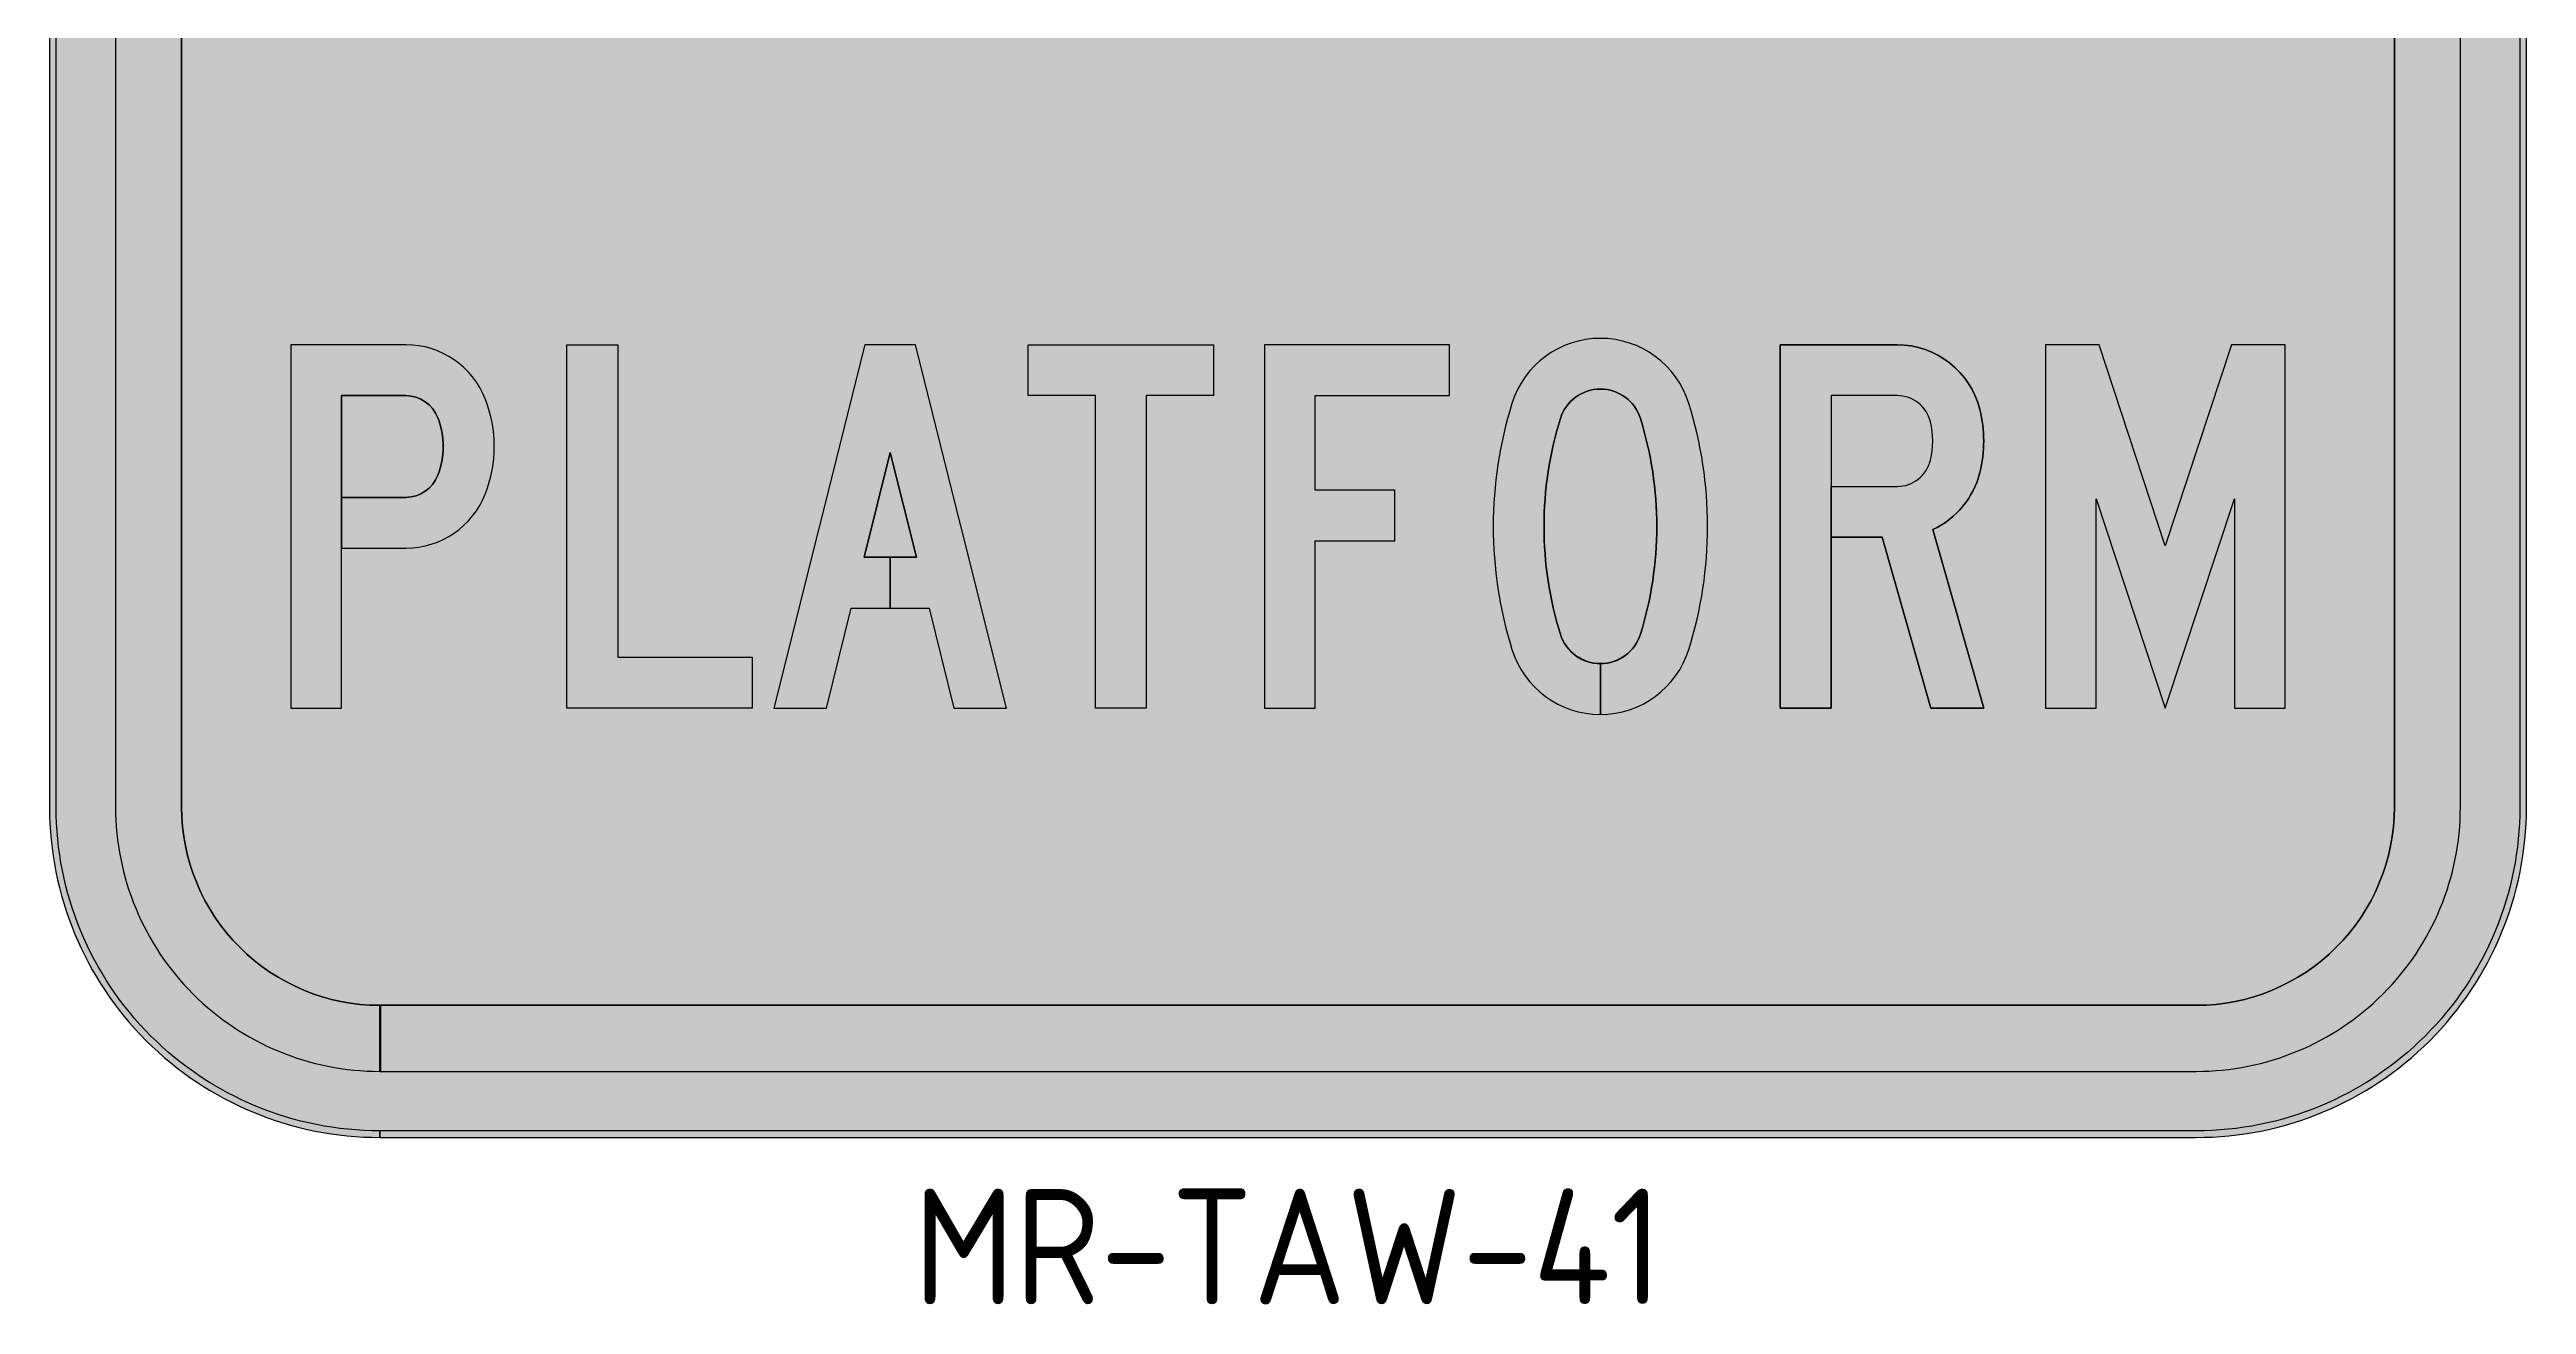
# Model space of a CAD drawing. Header units: millimetres. Extents: x 5305.6 to 5380.6, y 4189.6 to 4274.7.
# Drawn here: x 5305.6 to 5380.6, y 4189.6 to 4227.6 of the extents above; entities that cross this region are included whole.
import ezdxf
from ezdxf.enums import TextEntityAlignment as Align

# ---------------------------------------------------------------- set-up
doc = ezdxf.new("R2010")
doc.units = ezdxf.units.MM
doc.header["$LTSCALE"] = 12
doc.header["$MEASUREMENT"] = 0
doc.layers.add('DIM', color=1, linetype='CONTINUOUS')
for name, color, linetype, lineweight in [('GSBWFILL', 7, 'CONTINUOUS', 0), ('GSCOLORFILL', 7, 'CONTINUOUS', 0), ('GSOUTLINE', 7, 'CONTINUOUS', 0)]:
    doc.layers.add(name, color=color, linetype=linetype, lineweight=lineweight)
doc.styles.add('T35', font='isocp2.shx', dxfattribs={"height": 3.5})
doc.styles.add('TSText', font='isocp2.shx')

# ---------------------------------------------------------------- blocks, each defined once
blk = doc.blocks.new('*U89')
at = {"layer": 'GSBWFILL', "transparency": 33554687}
blk.add_hatch(color=256, dxfattribs=at).paths.add_polyline_path([(-274.8, -380), (275, -380, 0.4142136), (355, -300), (355, 300, 0.4142136), (275, 380), (-275, 380, 0.4142136), (-355, 300), (-355, -300, 0.4142136), (-275, -380), (-275, -360, -0.4142136), (-335, -300), (-335, 300, -0.4142136), (-275, 360), (275, 360, -0.4142136), (335, 300), (335, -300, -0.4142136), (275, -360), (-274.8, -360)])
at = {"layer": 'GSCOLORFILL', "true_color": 0xfedb00, "transparency": 33554687}
for points in [[(-275, -400), (275, -400, 0.4142136), (375, -300), (375, 300, 0.4142136), (275, 400), (-275, 400, 0.4142136), (-375, 300), (-375, -300, 0.4142136)], [(-274.98, -400), (275, -400, 0.4142136), (375, -300), (375, 300, 0.4142136), (275, 400), (-275, 400, 0.4142136), (-375, 300), (-375, -300, 0.4142136), (-275, -400), (-275, -398, -0.4142136), (-373, -300), (-373, 300, -0.4142136), (-275, 398), (275, 398, -0.4142136), (373, 300), (373, -300, -0.4142136), (275, -398), (-274.98, -398)]]:
    blk.add_hatch(color=40, dxfattribs=at).paths.add_polyline_path(points)
at = {"layer": 'GSCOLORFILL', "transparency": 33554687}
blk.add_hatch(color=28, dxfattribs=at).paths.add_polyline_path([(-274.8, -380), (275, -380, 0.4142136), (355, -300), (355, 300, 0.4142136), (275, 380), (-275, 380, 0.4142136), (-355, 300), (-355, -300, 0.4142136), (-275, -380), (-275, -360, -0.4142136), (-335, -300), (-335, 300, -0.4142136), (-275, 360), (275, 360, -0.4142136), (335, 300), (335, -300, -0.4142136), (275, -360), (-274.8, -360)])
at = {"layer": 'GSBWFILL', "linetype": 'Continuous', "transparency": 33554687}
for points in [[(-275, -400), (275, -400, 0.4142136), (375, -300), (375, 300, 0.4142136), (275, 400), (-275, 400, 0.4142136), (-375, 300), (-375, -300, 0.4142136), (-275, -400)], [(-274.8, -380), (275, -380, 0.4142136), (355, -300), (355, 300, 0.4142136), (275, 380), (-275, 380, 0.4142136), (-355, 300), (-355, -300, 0.4142136), (-275, -380), (-275, -360, -0.4142136), (-335, -300), (-335, 300, -0.4142136), (-275, 360), (275, 360, -0.4142136), (335, 300), (335, -300, -0.4142136), (275, -360), (-274.8, -360), (-274.8, -380)]]:
    blk.add_lwpolyline(points, format="xyb", close=True, dxfattribs=at)
at = {"layer": 'GSCOLORFILL', "color": 40, "linetype": 'Continuous', "true_color": 0xfedb00, "transparency": 33554687}
for points in [[(-275, -400), (275, -400, 0.4142136), (375, -300), (375, 300, 0.4142136), (275, 400), (-275, 400, 0.4142136), (-375, 300), (-375, -300, 0.4142136), (-275, -400)], [(-274.98, -400), (275, -400, 0.4142136), (375, -300), (375, 300, 0.4142136), (275, 400), (-275, 400, 0.4142136), (-375, 300), (-375, -300, 0.4142136), (-275, -400), (-275, -398, -0.4142136), (-373, -300), (-373, 300, -0.4142136), (-275, 398), (275, 398, -0.4142136), (373, 300), (373, -300, -0.4142136), (275, -398), (-274.98, -398), (-274.98, -400)]]:
    blk.add_lwpolyline(points, format="xyb", close=True, dxfattribs=at)
at = {"layer": 'GSCOLORFILL', "color": 28, "linetype": 'Continuous', "transparency": 33554687}
blk.add_lwpolyline([(-274.8, -380), (275, -380, 0.4142136), (355, -300), (355, 300, 0.4142136), (275, 380), (-275, 380, 0.4142136), (-355, 300), (-355, -300, 0.4142136), (-275, -380), (-275, -360, -0.4142136), (-335, -300), (-335, 300, -0.4142136), (-275, 360), (275, 360, -0.4142136), (335, 300), (335, -300, -0.4142136), (275, -360), (-274.8, -360), (-274.8, -380)], format="xyb", close=True, dxfattribs=at)
at = {"layer": 'GSOUTLINE', "linetype": 'Continuous', "transparency": 33554687}
for points in [[(-275, -400), (275, -400, 0.4142136), (375, -300), (375, 300, 0.4142136), (275, 400), (-275, 400, 0.4142136), (-375, 300), (-375, -300, 0.4142136), (-275, -400)], [(-275, -380), (275, -380, 0.4142136), (355, -300), (355, 300, 0.4142136), (275, 380), (-275, 380, 0.4142136), (-355, 300), (-355, -300, 0.4142136), (-275, -380)], [(-275, -360), (275, -360, 0.4142136), (335, -300), (335, 300, 0.4142136), (275, 360), (-275, 360, 0.4142136), (-335, 300), (-335, -300, 0.4142136), (-275, -360)]]:
    blk.add_lwpolyline(points, format="xyb", close=True, dxfattribs=at)
at = {"layer": 'GSBWFILL', "color": 250, "transparency": 33554687, "style": 'TSText'}
for s in ['levels:GSCOLORFILL|GSBWFILL|GSOUTLINE', 'constructPanels:900|600|450', 'chevronShoulderRadius:300.000', 'panelStyle:MR-TAW-41.ssm', 'panelBorderRadius:300.000', 'chevronTipRadius:300.000', 'panelRoundCorners:0', 'constructPanelMode:0', 'panelStation:none', 'panelWidthLock:1', 'panelHeightLock:1', 'heightRounding:2', 'panelName:name', 'panelQuantity:1', 'panelMaterial:0', 'legendMaterial:0', 'panelMounting:1', 'marginAlign:9', 'panelStandard:1', 'widthRounding:2', 'panelSizes:', 'panelShape:0', 'version:2']:
    blk.add_text(s, height=0.001, dxfattribs=at).set_placement((0, 399.998), align=Align.CENTER)
blk = doc.blocks.new('*U81')
at = {"layer": 'GSBWFILL', "linetype": 'Continuous'}
blk.add_hatch(color=256, dxfattribs=at).paths.add_polyline_path([(63.3, 172, -0.310029), (81, 159.8, -0.186244), (81, 128.2, -0.310029), (63.3, 116), (28, 116), (28, 88), (63.3, 88, 0.310029), (107.2, 118.1, 0.186244), (107.2, 169.9, 0.310029), (63.3, 200), (0, 200), (0, 0), (28, 0), (28, 172)])
at = {"layer": 'GSCOLORFILL', "linetype": 'Continuous'}
blk.add_hatch(color=0, dxfattribs=at).paths.add_polyline_path([(63.3, 172, -0.310029), (81, 159.8, -0.186244), (81, 128.2, -0.310029), (63.3, 116), (28, 116), (28, 88), (63.3, 88, 0.310029), (107.2, 118.1, 0.186244), (107.2, 169.9, 0.310029), (63.3, 200), (0, 200), (0, 0), (28, 0), (28, 172)])
at = {"layer": 'GSBWFILL'}
blk.add_lwpolyline([(63.3, 116), (28, 116), (28, 88), (63.3, 88, 0.310029), (107.2, 118.1, 0.186244), (107.2, 169.9, 0.310029), (63.3, 200), (0, 200), (0, 0), (28, 0), (28, 172), (63.3, 172, -0.310029), (81, 159.8, -0.186244), (81, 128.2, -0.310029)], format="xyb", close=True, dxfattribs=at)
at = {"layer": 'GSCOLORFILL', "color": 0}
blk.add_lwpolyline([(63.3, 116), (28, 116), (28, 88), (63.3, 88, 0.310029), (107.2, 118.1, 0.186244), (107.2, 169.9, 0.310029), (63.3, 200), (0, 200), (0, 0), (28, 0), (28, 172), (63.3, 172, -0.310029), (81, 159.8, -0.186244), (81, 128.2, -0.310029)], format="xyb", close=True, dxfattribs=at)
at = {"layer": 'GSOUTLINE'}
for points in [[(0, 200), (0, 0), (28, 0), (28, 88), (63.3, 88, 0.310029), (107.2, 118.1, 0.186244), (107.2, 169.9, 0.310029), (63.3, 200)], [(81, 159.8, 0.310029), (63.3, 172), (28, 172), (28, 116), (63.3, 116, 0.310029), (81, 128.2, 0.186244)]]:
    blk.add_lwpolyline(points, format="xyb", close=True, dxfattribs=at)
blk = doc.blocks.new('*U82')
at = {"layer": 'GSBWFILL', "linetype": 'Continuous'}
blk.add_hatch(color=256, dxfattribs=at).paths.add_polyline_path([(0, 200), (28, 200), (28, 28), (102, 28), (102, 0), (0, 0)])
at = {"layer": 'GSCOLORFILL', "linetype": 'Continuous'}
blk.add_hatch(color=0, dxfattribs=at).paths.add_polyline_path([(0, 200), (28, 200), (28, 28), (102, 28), (102, 0), (0, 0)])
at = {"layer": 'GSBWFILL'}
blk.add_lwpolyline([(0, 200), (28, 200), (28, 28), (102, 28), (102, 0), (0, 0)], close=True, dxfattribs=at)
at = {"layer": 'GSCOLORFILL', "color": 0}
blk.add_lwpolyline([(0, 200), (28, 200), (28, 28), (102, 28), (102, 0), (0, 0)], close=True, dxfattribs=at)
at = {"layer": 'GSOUTLINE'}
blk.add_lwpolyline([(0, 200), (28, 200), (28, 28), (102, 28), (102, 0), (0, 0)], close=True, dxfattribs=at)
blk = doc.blocks.new('*U83')
at = {"layer": 'GSBWFILL', "linetype": 'Continuous'}
blk.add_hatch(color=256, dxfattribs=at).paths.add_polyline_path([(64, 140.6), (78.4, 83), (64, 83), (64, 55), (85.4, 55), (99.1, 0), (128, 0), (78, 200), (50, 200), (0, 0), (28.9, 0), (42.6, 55), (64, 55), (64, 83), (49.6, 83)])
at = {"layer": 'GSCOLORFILL', "linetype": 'Continuous'}
blk.add_hatch(color=0, dxfattribs=at).paths.add_polyline_path([(78, 200), (50, 200), (0, 0), (28.9, 0), (42.6, 55), (64, 55), (64, 83), (49.6, 83), (64, 140.6), (78.4, 83), (64, 83), (64, 55), (85.4, 55), (99.1, 0), (128, 0)])
at = {"layer": 'GSBWFILL'}
blk.add_lwpolyline([(64, 83), (49.6, 83), (64, 140.6), (78.4, 83), (64, 83), (64, 55), (85.4, 55), (99.1, 0), (128, 0), (78, 200), (50, 200), (0, 0), (28.9, 0), (42.6, 55), (64, 55)], close=True, dxfattribs=at)
at = {"layer": 'GSCOLORFILL', "color": 0}
blk.add_lwpolyline([(64, 83), (49.6, 83), (64, 140.6), (78.4, 83), (64, 83), (64, 55), (85.4, 55), (99.1, 0), (128, 0), (78, 200), (50, 200), (0, 0), (28.9, 0), (42.6, 55), (64, 55)], close=True, dxfattribs=at)
at = {"layer": 'GSOUTLINE'}
for points in [[(42.6, 55), (85.4, 55), (99.1, 0), (128, 0), (78, 200), (50, 200), (0, 0), (28.9, 0)], [(78.4, 83), (64, 140.6), (49.6, 83)]]:
    blk.add_lwpolyline(points, close=True, dxfattribs=at)
blk = doc.blocks.new('*U84')
at = {"layer": 'GSBWFILL', "linetype": 'Continuous'}
blk.add_hatch(color=256, dxfattribs=at).paths.add_polyline_path([(37, 172), (0, 172), (0, 200), (102, 200), (102, 172), (65, 172), (65, 0), (37, 0)])
at = {"layer": 'GSCOLORFILL', "linetype": 'Continuous'}
blk.add_hatch(color=0, dxfattribs=at).paths.add_polyline_path([(37, 172), (0, 172), (0, 200), (102, 200), (102, 172), (65, 172), (65, 0), (37, 0)])
at = {"layer": 'GSBWFILL'}
blk.add_lwpolyline([(37, 172), (0, 172), (0, 200), (102, 200), (102, 172), (65, 172), (65, 0), (37, 0)], close=True, dxfattribs=at)
at = {"layer": 'GSCOLORFILL', "color": 0}
blk.add_lwpolyline([(37, 172), (0, 172), (0, 200), (102, 200), (102, 172), (65, 172), (65, 0), (37, 0)], close=True, dxfattribs=at)
at = {"layer": 'GSOUTLINE'}
blk.add_lwpolyline([(37, 172), (0, 172), (0, 200), (102, 200), (102, 172), (65, 172), (65, 0), (37, 0)], close=True, dxfattribs=at)
blk = doc.blocks.new('*U85')
at = {"layer": 'GSBWFILL', "linetype": 'Continuous'}
blk.add_hatch(color=256, dxfattribs=at).paths.add_polyline_path([(28, 92), (71.8, 92), (71.8, 120), (28, 120), (28, 172), (102, 172), (102, 200), (0, 200), (0, 0), (28, 0)])
at = {"layer": 'GSCOLORFILL', "linetype": 'Continuous'}
blk.add_hatch(color=0, dxfattribs=at).paths.add_polyline_path([(28, 92), (71.8, 92), (71.8, 120), (28, 120), (28, 172), (102, 172), (102, 200), (0, 200), (0, 0), (28, 0)])
at = {"layer": 'GSBWFILL'}
blk.add_lwpolyline([(28, 92), (71.8, 92), (71.8, 120), (28, 120), (28, 172), (102, 172), (102, 200), (0, 200), (0, 0), (28, 0)], close=True, dxfattribs=at)
at = {"layer": 'GSCOLORFILL', "color": 0}
blk.add_lwpolyline([(28, 92), (71.8, 92), (71.8, 120), (28, 120), (28, 172), (102, 172), (102, 200), (0, 200), (0, 0), (28, 0)], close=True, dxfattribs=at)
at = {"layer": 'GSOUTLINE'}
blk.add_lwpolyline([(28, 92), (71.8, 92), (71.8, 120), (28, 120), (28, 172), (102, 172), (102, 200), (0, 200), (0, 0), (28, 0)], close=True, dxfattribs=at)
blk = doc.blocks.new('*U86')
at = {"layer": 'GSBWFILL', "linetype": 'Continuous'}
blk.add_hatch(color=256, dxfattribs=at).paths.add_polyline_path([(81, 40.6, -0.328043), (59, 24.5), (59, -3.5, 0.328109), (107.7, 32.3, 0.152381), (107.7, 167.7, 0.735537), (10.3, 167.7, 0.152381), (10.3, 32.3, 0.328163), (59, -3.5), (59, 24.5, -0.328163), (37, 40.6, -0.152381), (37, 159.4, -0.735537), (81, 159.4, -0.152381)])
at = {"layer": 'GSCOLORFILL', "linetype": 'Continuous'}
blk.add_hatch(color=0, dxfattribs=at).paths.add_polyline_path([(81, 40.6, -0.328043), (59, 24.5), (59, -3.5, 0.328109), (107.7, 32.3, 0.152381), (107.7, 167.7, 0.735537), (10.3, 167.7, 0.152381), (10.3, 32.3, 0.328163), (59, -3.5), (59, 24.5, -0.328163), (37, 40.6, -0.152381), (37, 159.4, -0.735537), (81, 159.4, -0.152381)])
at = {"layer": 'GSBWFILL'}
blk.add_lwpolyline([(59, 24.5, -0.328163), (37, 40.6, -0.152381), (37, 159.4, -0.735537), (81, 159.4, -0.152381), (81, 40.6, -0.328043), (59, 24.5), (59, -3.5, 0.328109), (107.7, 32.3, 0.152381), (107.7, 167.7, 0.735537), (10.3, 167.7, 0.152381), (10.3, 32.3, 0.328163), (59, -3.5)], format="xyb", close=True, dxfattribs=at)
at = {"layer": 'GSCOLORFILL', "color": 0}
blk.add_lwpolyline([(59, 24.5, -0.328163), (37, 40.6, -0.152381), (37, 159.4, -0.735537), (81, 159.4, -0.152381), (81, 40.6, -0.328043), (59, 24.5), (59, -3.5, 0.328109), (107.7, 32.3, 0.152381), (107.7, 167.7, 0.735537), (10.3, 167.7, 0.152381), (10.3, 32.3, 0.328163), (59, -3.5)], format="xyb", close=True, dxfattribs=at)
at = {"layer": 'GSOUTLINE'}
for points in [[(107.7, 32.3, 0.152381), (107.7, 167.7, 0.735537), (10.3, 167.7, 0.152381), (10.3, 32.3, 0.735537)], [(81, 40.6, 0.152381), (81, 159.4, 0.735537), (37, 159.4, 0.152381), (37, 40.6, 0.735537)]]:
    blk.add_lwpolyline(points, format="xyb", close=True, dxfattribs=at)
blk = doc.blocks.new('*U87')
at = {"layer": 'GSBWFILL', "linetype": 'Continuous'}
blk.add_hatch(color=256, dxfattribs=at).paths.add_polyline_path([(0, 0), (28, 0), (28, 172), (64.3, 172, -0.344881), (82.7, 157.6, -0.12178), (82.7, 136.4, -0.344881), (64.3, 122), (28, 122), (28, 94), (56.1, 94), (82.9, 0), (112, 0), (84, 98.3, 0.227614), (109.9, 129.7, 0.12178), (109.9, 164.3, 0.344881), (64.3, 200), (0, 200)])
at = {"layer": 'GSCOLORFILL', "linetype": 'Continuous'}
blk.add_hatch(color=0, dxfattribs=at).paths.add_polyline_path([(64.3, 172, -0.344881), (82.7, 157.6, -0.12178), (82.7, 136.4, -0.344881), (64.3, 122), (28, 122), (28, 94), (56.1, 94), (82.9, 0), (112, 0), (84, 98.3, 0.227614), (109.9, 129.7, 0.12178), (109.9, 164.3, 0.344881), (64.3, 200), (0, 200), (0, 0), (28, 0), (28, 172)])
at = {"layer": 'GSBWFILL'}
blk.add_lwpolyline([(64.3, 122, 0.344881), (82.7, 136.4, 0.12178), (82.7, 157.6, 0.344881), (64.3, 172), (28, 172), (28, 0), (0, 0), (0, 200), (64.3, 200, -0.344881), (109.9, 164.3, -0.12178), (109.9, 129.7, -0.227614), (84, 98.3), (112, 0), (82.9, 0), (56.1, 94), (28, 94), (28, 122)], format="xyb", close=True, dxfattribs=at)
at = {"layer": 'GSCOLORFILL', "color": 0}
blk.add_lwpolyline([(64.3, 122, 0.344881), (82.7, 136.4, 0.12178), (82.7, 157.6, 0.344881), (64.3, 172), (28, 172), (28, 0), (0, 0), (0, 200), (64.3, 200, -0.344881), (109.9, 164.3, -0.12178), (109.9, 129.7, -0.227614), (84, 98.3), (112, 0), (82.9, 0), (56.1, 94), (28, 94), (28, 122)], format="xyb", close=True, dxfattribs=at)
at = {"layer": 'GSOUTLINE'}
for points in [[(0, 200), (0, 0), (28, 0), (28, 94), (56.1, 94), (82.9, 0), (112, 0), (84, 98.3, 0.227614), (109.9, 129.7, 0.12178), (109.9, 164.3, 0.344881), (64.3, 200)], [(64.3, 172), (28, 172), (28, 122), (64.3, 122, 0.344881), (82.7, 136.4, 0.12178), (82.7, 157.6, 0.344881)]]:
    blk.add_lwpolyline(points, format="xyb", close=True, dxfattribs=at)
blk = doc.blocks.new('*U88')
at = {"layer": 'GSBWFILL', "linetype": 'Continuous'}
blk.add_hatch(color=256, dxfattribs=at).paths.add_polyline_path([(66, 0), (104, 115.2), (104, 0), (132, 0), (132, 200), (102.5, 200), (66, 89.3), (29.5, 200), (0, 200), (0, 0), (28, 0), (28, 115.2)])
at = {"layer": 'GSCOLORFILL', "linetype": 'Continuous'}
blk.add_hatch(color=0, dxfattribs=at).paths.add_polyline_path([(66, 0), (104, 115.2), (104, 0), (132, 0), (132, 200), (102.5, 200), (66, 89.3), (29.5, 200), (0, 200), (0, 0), (28, 0), (28, 115.2)])
at = {"layer": 'GSBWFILL'}
blk.add_lwpolyline([(66, 0), (104, 115.2), (104, 0), (132, 0), (132, 200), (102.5, 200), (66, 89.3), (29.5, 200), (0, 200), (0, 0), (28, 0), (28, 115.2)], close=True, dxfattribs=at)
at = {"layer": 'GSCOLORFILL', "color": 0}
blk.add_lwpolyline([(66, 0), (104, 115.2), (104, 0), (132, 0), (132, 200), (102.5, 200), (66, 89.3), (29.5, 200), (0, 200), (0, 0), (28, 0), (28, 115.2)], close=True, dxfattribs=at)
at = {"layer": 'GSOUTLINE'}
blk.add_lwpolyline([(66, 0), (104, 115.2), (104, 0), (132, 0), (132, 200), (102.5, 200), (66, 89.3), (29.5, 200), (0, 200), (0, 0), (28, 0), (28, 115.2)], close=True, dxfattribs=at)
blk = doc.blocks.new('*U80')
at = {"layer": 'GSCOLORFILL', "color": 28, "xscale": 0.55, "yscale": 0.55, "zscale": 0.55}
for name, p in [('*U81', (0, 0)), ('*U82', (83.6, 0)), ('*U83', (146.3, 0)), ('*U84', (223.3, 0)), ('*U85', (294.8, 0)), ('*U86', (364.1, 0)), ('*U87', (451, 0)), ('*U88', (531.3, 0))]:
    blk.add_blockref(name, p, dxfattribs=at)
blk = doc.blocks.new('*U79')
at = {"layer": 'GSCOLORFILL'}
blk.add_blockref('*U80', (-301.95, 0), dxfattribs=at)

msp = doc.modelspace()

# ---------------------------------------------------------------- block references
at = {"layer": 'GSCOLORFILL', "xscale": 0.1, "yscale": 0.1, "zscale": 0.1}
for name, p in [('*U89', (5343.122, 4234.693)), ('*U79', (5343.122, 4207.693))]:
    msp.add_blockref(name, p, dxfattribs=at)

# ---------------------------------------------------------------- texts
at = {"layer": 'DIM', "color": 3, "insert": (5343.124, 4193.143), "char_height": 3.5, "width": 16.42483, "attachment_point": 2, "style": 'T35'}
msp.add_mtext('MR-TAW-41', dxfattribs=at)

doc.saveas('drawing.dxf')
